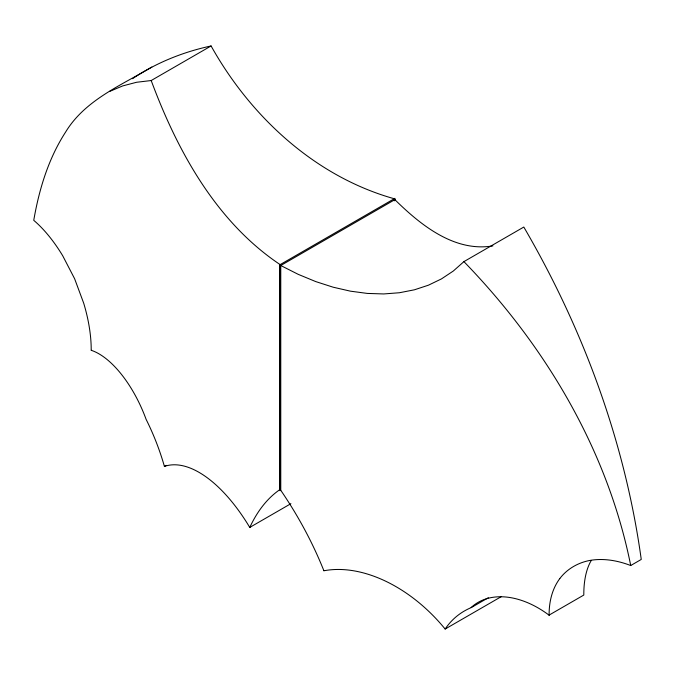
<?xml version="1.0" encoding="UTF-8"?>
<svg xmlns="http://www.w3.org/2000/svg" width="675" height="675" viewBox="0 0 675 675"><rect width="100%" height="100%" fill="white"/><g stroke="black" fill="none" stroke-linecap="round" stroke-linejoin="round"><path stroke-width="1.01" d="M559.778 578.602C567.008 569.025 577.867 562.748 589.587 560.495A103.123 68.85 50.6 0 1 630.72 565.532L641.25 559.44C625.101 442.201 583.343 329.079 523.808 227.045L463.911 261.622L453.296 271.038L441.442 278.91L428.439 285.188L414.399 289.811L399.448 292.739L383.721 293.946L367.335 293.423L350.452 291.17L333.197 287.212L315.731 281.585L298.207 274.337L280.766 265.52L280.766 490.295A299.455 199.927 50.6 0 1 323.857 570.679M132.654 78.697L134.283 77.49C157.621 62.21 183.853 51.789 211.089 45.959C250.577 116.657 315.157 176.58 394.234 198.745L394.234 200.846M151.824 67.044C121.044 85.489 84.974 100.018 65.543 132.165C48.381 158.693 39.099 189.413 33.75 220.328A103.123 48.473 67.9 0 1 62.707 255.757L74.613 278.724L83.7 303.202A99.352 46.702 67.9 0 1 91.201 350.148M109.468 91.505L122.639 85.936L136.569 82.274L151.192 80.536L211.089 45.959M395.229 199.429L280.058 265.925L280.058 490.7L280.766 490.295M91.226 350.3A84.409 39.682 67.9 0 1 146.112 419.361A128.874 60.573 67.9 0 1 164.405 466.408L166.219 465.362M151.192 80.536C177.373 151.023 216.228 221.872 280.142 264.617L279.771 489.611L279.771 264.836L394.942 198.34L394.942 200.441M249.809 527.394L290.9 503.677M488.329 597.721L471.192 607.618A128.874 86.037 50.6 0 0 445.146 629.041A129.127 86.206 50.6 0 0 323.89 570.78M445.154 629.041L501.508 596.506M549.129 615.077L583.808 595.055A99.352 46.702 67.9 0 1 591.308 560.41M492.902 245.886C454.469 252.382 420.491 224.927 394.858 199.648M463.911 261.622C545.24 345.406 607.694 450.259 630.72 565.523M249.801 527.386A299.455 140.763 67.9 0 1 280.15 489.409M164.405 466.417A129.127 60.699 67.9 0 1 249.775 527.445M549.121 615.068A99.352 66.327 50.6 0 1 559.778 578.61M471.125 607.542A84.409 56.354 50.6 0 1 549.087 615.187"/></g></svg>
